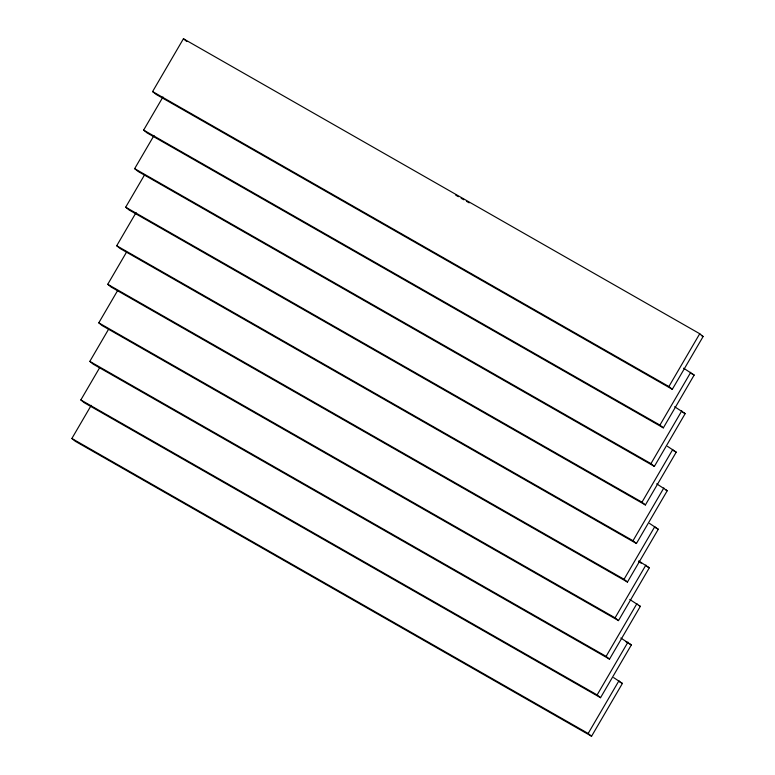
<?xml version="1.0" encoding="UTF-8"?>
<svg xmlns="http://www.w3.org/2000/svg" width="775" height="775" viewBox="0 0 775 775"><rect width="100%" height="100%" fill="white"/><g stroke="black" fill="none" stroke-linecap="round" stroke-linejoin="round"><path stroke-width="1.16" d="M152.597 91.557L183.433 38.75L699.738 333.734L703.128 336.515L672.303 389.321L155.998 94.337L152.597 91.557L668.903 386.531L672.303 389.321M683.598 368.183L694.158 375.061L663.332 427.868L147.027 132.883L143.627 130.103L162.973 96.972M674.628 406.73L685.187 413.608L654.362 466.414L138.057 171.43L134.656 168.65L154.002 135.518M667.449 446.303L676.217 452.164L645.391 504.961L129.086 209.977L125.686 207.196L144.431 175.102M656.687 483.823L667.256 490.711L636.42 543.507L120.115 248.533L116.715 245.743L136.061 212.612M649.508 523.396L658.285 529.257L627.45 582.054L111.145 287.079L107.744 284.289L126.49 252.195M638.745 560.926L649.314 567.804L618.479 620.61L102.174 325.626L98.783 322.836L117.519 290.741M629.775 599.472L640.344 606.35L609.508 659.157L93.203 364.173L89.813 361.392L108.548 329.288M620.804 638.019L631.373 644.897L600.538 697.703L84.233 402.719L80.842 399.939L99.578 367.844M613.626 677.592L622.403 683.443L591.567 736.25L75.262 441.266L71.872 438.485L91.218 405.354M668.903 386.531L699.738 333.734M663.332 427.868L659.932 425.078L690.767 372.281M654.362 466.414L650.961 463.624L681.797 410.827M645.391 504.961L641.991 502.181L672.826 449.374M636.42 543.507L633.02 540.727L663.855 487.921M627.45 582.054L624.049 579.274L654.885 526.467M618.479 620.61L615.079 617.82L645.914 565.023M609.508 659.157L606.108 656.367L636.943 603.57M600.538 697.703L597.137 694.913L627.973 642.117M591.567 736.25L588.177 733.46L619.002 680.663M455.739 195.174L458.422 196.705M461.115 198.245L463.808 199.785M466.492 201.316L469.185 202.856M701.336 335.488L703.128 336.515M691.474 373.531L694.158 375.061M682.504 412.077L685.187 413.608M143.627 130.103L659.932 425.078M673.533 450.624L676.217 452.164M134.656 168.65L650.961 463.624M665.454 489.684L667.256 490.711M125.686 207.196L641.991 502.181M655.592 527.717L658.285 529.257M116.715 245.743L633.02 540.727M638.552 561.662L641.245 563.192M646.621 566.263L649.314 567.804M107.744 284.289L624.049 579.274M638.552 605.323L640.344 606.35M98.783 322.836L615.079 617.82M625.987 641.826L631.373 644.897M89.813 361.392L606.108 656.367M619.709 681.913L622.403 683.443M80.842 399.939L597.137 694.913M71.872 438.485L588.177 733.46M183.433 38.75L186.823 41.54"/></g></svg>
